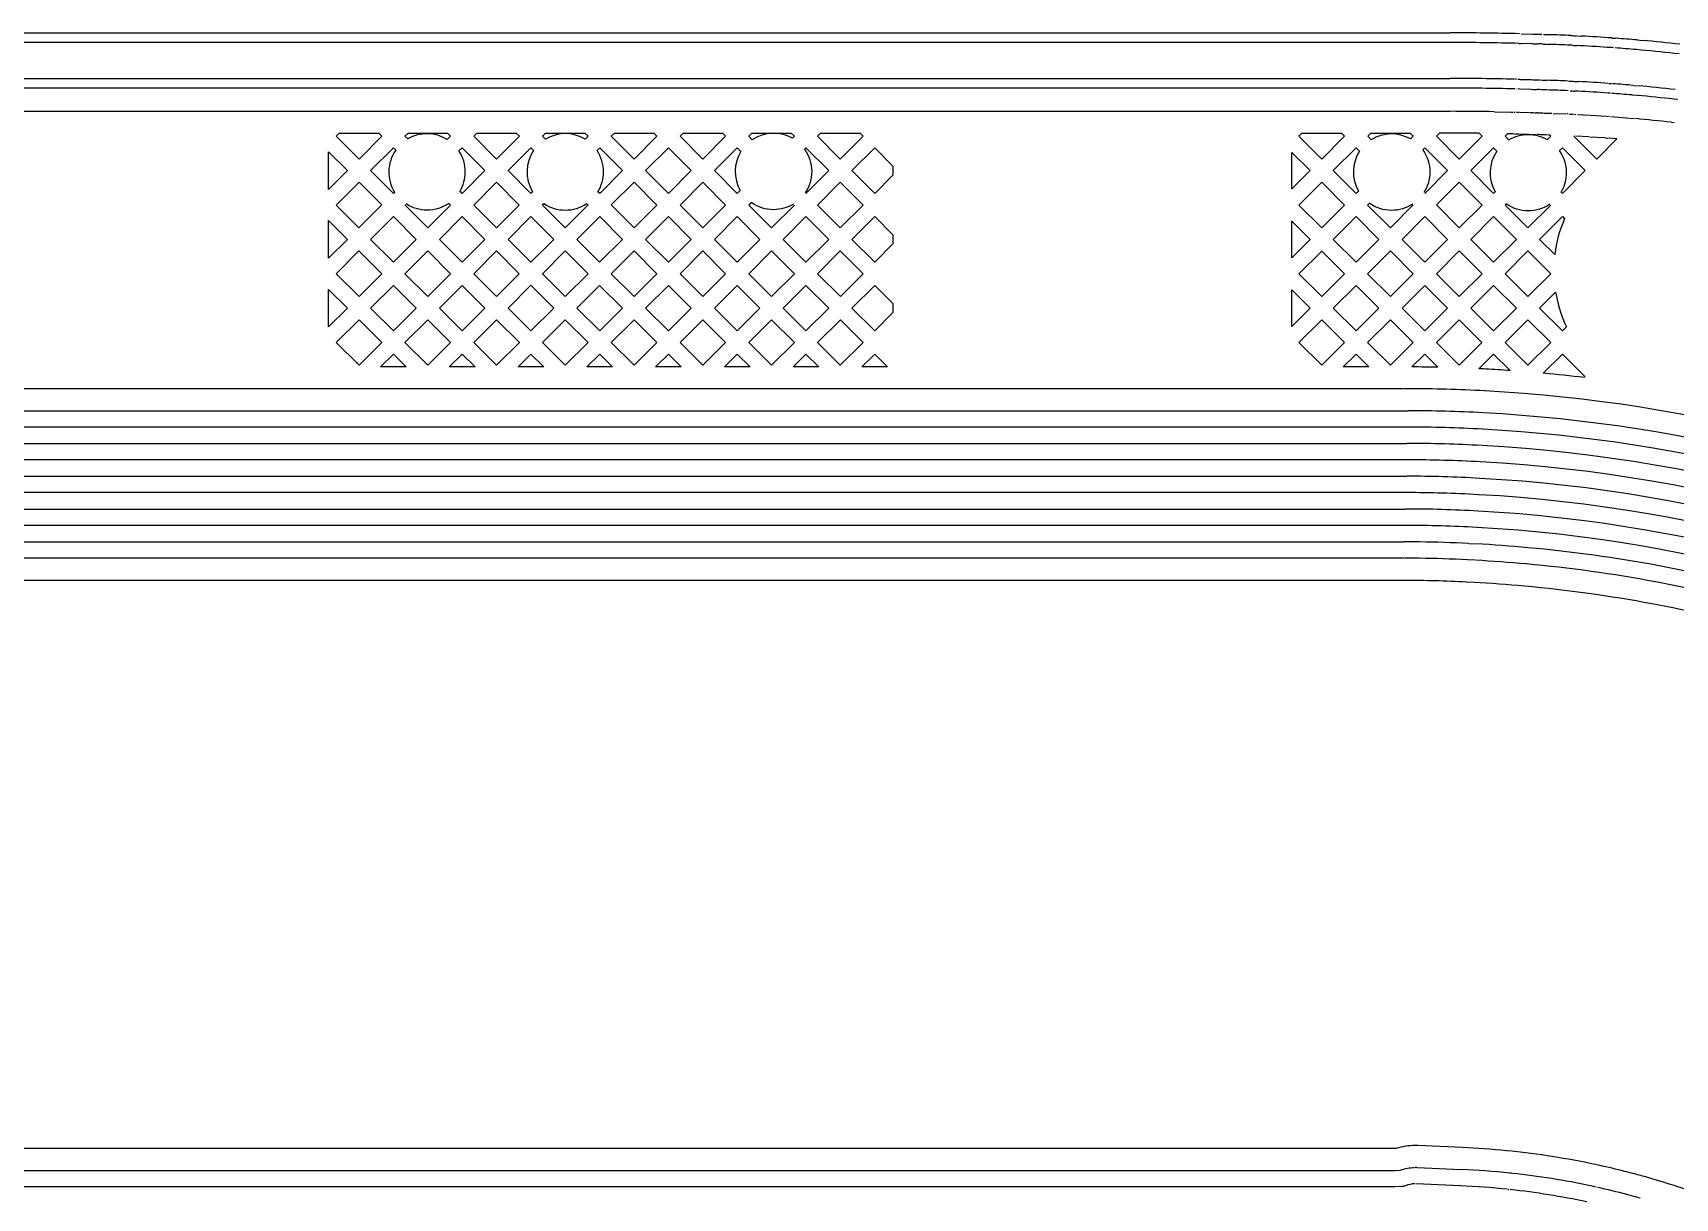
# Model space of a CAD drawing. Header units: millimetres. Extents: x 3175 to 3429, y -23 to 156.
# Drawn here: x 3305.44 to 3313.08, y 90.69 to 96.11 of the extents above; entities that cross this region are included whole.
import ezdxf

# ---------------------------------------------------------------- set-up
doc = ezdxf.new("R2010")
doc.units = ezdxf.units.MM
doc.header["$LTSCALE"] = 23.1
doc.layers.add('gbr-dxf_layer0', color=7, linetype='CONTINUOUS')

msp = doc.modelspace()

# ---------------------------------------------------------------- linework, layer by layer
at = {"layer": 'gbr-dxf_layer0', "color": 6}
for p, q in [((3284.482, 96.1119), (3312.0321, 96.1119)), ((3312.0305, 96.0669), (3284.4837, 96.0669)), ((3312.3636, 96.1076), (3312.4185, 96.106)), ((3312.4162, 96.0611), (3312.3642, 96.0625)), ((3312.4433, 96.105), (3312.459, 96.105)), ((3312.5965, 96.0993), (3312.6045, 96.0988)), ((3312.625, 96.0979), (3312.641, 96.0971)), ((3312.787, 96.0878), (3312.7954, 96.0872)), ((3312.9043, 96.0786), (3312.9258, 96.0767)), ((3312.6009, 96.054), (3312.5929, 96.0544)), ((3312.6377, 96.0522), (3312.6246, 96.0529)), ((3312.7926, 96.0423), (3312.7828, 96.043)), ((3312.9207, 96.032), (3312.8992, 96.0339)), ((3312.0307, 95.855), (3284.7494, 95.855)), ((3284.7504, 95.9), (3312.0318, 95.9)), ((3312.3562, 95.8507), (3312.3477, 95.8509)), ((3312.409, 95.8491), (3312.3572, 95.8507)), ((3312.3596, 95.8956), (3312.4086, 95.8942)), ((3312.4395, 95.8932), (3312.4499, 95.8932)), ((3312.5848, 95.8878), (3312.5935, 95.8873)), ((3312.6272, 95.8403), (3312.6126, 95.8411)), ((3312.6159, 95.8859), (3312.6305, 95.8852)), ((3312.7784, 95.8308), (3312.7691, 95.8316)), ((3312.771, 95.8766), (3312.7832, 95.8756)), ((3312.8855, 95.8675), (3312.9052, 95.8658)), ((3312.903, 95.8208), (3312.8804, 95.8228)), ((3313.0917, 95.8012), (3313.0738, 95.8034))]:
    msp.add_line(p, q, dxfattribs=at)
at = {"layer": 'gbr-dxf_layer0'}
for p, q in [((3312.2396, 95.7451), (3312.3165, 95.7436)), ((3312.3181, 95.7436), (3312.3263, 95.7434)), ((3312.3308, 95.7434), (3312.3354, 95.7431)), ((3312.3412, 95.7429), (3312.3536, 95.7429)), ((3312.3568, 95.7428), (3312.4019, 95.7414)), ((3312.4811, 95.7385), (3312.5062, 95.7378)), ((3312.5124, 95.7374), (3312.5718, 95.735)), ((3312.6108, 95.733), (3312.6176, 95.7327)), ((3312.6249, 95.7323), (3312.6812, 95.7292)), ((3312.6846, 95.7291), (3312.7585, 95.7243)), ((3312.7614, 95.724), (3312.7683, 95.7234)), ((3312.7807, 95.7225), (3312.8519, 95.7168)), ((3312.8535, 95.7167), (3312.8648, 95.7158)), ((3312.8671, 95.7156), (3312.8904, 95.7134)), ((3313.0625, 95.6959), (3313.0749, 95.6944)), ((3312.3269, 95.6418), (3312.3144, 95.642)), ((3312.6112, 95.6313), (3312.6094, 95.6314)), ((3312.6785, 95.6276), (3312.6177, 95.6309)), ((3312.7503, 95.623), (3312.6807, 95.6275)), ((3312.7577, 95.6223), (3312.7507, 95.623)), ((3312.8084, 95.6184), (3312.7709, 95.6214)), ((3306.8192, 95.3838), (3306.8192, 95.5585)), ((3311.2972, 95.386), (3311.2972, 95.5561)), ((3306.8192, 95.0642), (3306.8192, 95.2388)), ((3311.2972, 95.0662), (3311.2972, 95.2364)), ((3312.5197, 95.0807), (3312.4491, 95.1513)), ((3306.8192, 94.7444), (3306.8192, 94.9191)), ((3311.2972, 94.7467), (3311.2972, 94.9169)), ((3312.4492, 94.8318), (3312.5234, 94.9061)), ((3307.18, 94.5583), (3307.0606, 94.5583)), ((3307.4997, 94.5583), (3307.3801, 94.5583)), ((3307.8194, 94.5583), (3307.6999, 94.5583)), ((3308.1391, 94.5583), (3308.0197, 94.5583)), ((3308.4586, 94.5583), (3308.3392, 94.5583)), ((3308.7785, 94.5583), (3308.659, 94.5583)), ((3309.098, 94.5583), (3308.9788, 94.5583)), ((3309.4178, 94.5583), (3309.2983, 94.5583)), ((3311.6558, 94.5583), (3311.5363, 94.5583)), ((3311.8151, 94.4567), (3284.8446, 94.4567)), ((3284.8443, 94.3548), (3311.8182, 94.3548)), ((3311.8191, 94.3548), (3311.8378, 94.3548)), ((3311.8172, 94.2786), (3284.8446, 94.2786)), ((3311.8368, 94.2786), (3311.8181, 94.2786)), ((3284.8426, 94.2024), (3311.8167, 94.2024)), ((3311.8184, 94.2024), (3311.8322, 94.2024)), ((3311.8184, 94.1262), (3284.8439, 94.1262)), ((3311.8339, 94.1262), (3311.8201, 94.1262)), ((3284.9069, 94.05), (3311.8187, 94.05)), ((3311.8201, 94.05), (3311.83, 94.05)), ((3311.8173, 93.9738), (3284.9092, 93.9738)), ((3311.8286, 93.9738), (3311.8187, 93.9738)), ((3285.2066, 93.8976), (3311.819, 93.8976)), ((3311.8203, 93.8976), (3311.8261, 93.8976)), ((3311.8176, 93.8214), (3285.2089, 93.8214)), ((3311.8247, 93.8214), (3311.8189, 93.8214)), ((3285.2707, 93.7451), (3311.8163, 93.7451)), ((3312.1202, 93.7371), (3312.1514, 93.7356)), ((3311.8186, 93.6689), (3285.2693, 93.6689)), ((3312.1499, 93.6593), (3312.1149, 93.6611)), ((3310.6932, 90.924), (3283.5172, 90.924)), ((3311.8799, 90.8355), (3312.0845, 90.8267)), ((3311.7761, 90.7457), (3281.5551, 90.7457)), ((3312.0797, 90.7506), (3311.8752, 90.7595))]:
    msp.add_line(p, q, dxfattribs=at)
at = {"layer": 'gbr-dxf_layer0', "color": 6, "linetype": 'Continuous'}
msp.add_lwpolyline([(3312.4629, 96.0595), (3312.4577, 96.06), (3312.4422, 96.06)], dxfattribs=at)
for points in [[(3312.3483, 95.896, -0.01994), (3312.3499, 95.8959), (3312.3585, 95.8957)], [(3312.4814, 95.8464, -0.01228), (3312.4486, 95.8482), (3312.4384, 95.8482)]]:
    msp.add_lwpolyline(points, format="xyb", dxfattribs=at)
at = {"layer": 'gbr-dxf_layer0', "linetype": 'Continuous'}
for points in [[(3284.5373, 95.6394, -0.133293), (3284.7197, 95.7371, -0.064905), (3284.7328, 95.7383), (3284.8092, 95.7383, -0.156639), (3284.8391, 95.7469), (3312.0328, 95.7469)], [(3312.4423, 95.7401, -0.030535), (3312.4484, 95.74, 0.010023), (3312.4794, 95.7386)], [(3311.9696, 95.6309), (3312.0755, 95.525), (3312.1815, 95.631), (3312.1679, 95.6446, 0.002661), (3312.0373, 95.6454)], [(3312.2892, 95.631), (3312.3059, 95.6143, -0.134936), (3312.3968, 95.6393, -0.131712), (3312.4857, 95.6154), (3312.5011, 95.6308), (3312.4955, 95.6365), (3312.4766, 95.637)], [(3312.475, 95.6371, -0.008724), (3312.4446, 95.6385), (3312.4361, 95.6385)], [(3309.0319, 95.5706, -0.156241), (3309.065, 95.4673, -0.148368), (3309.035, 95.3685)], [(3311.906, 95.5673, -0.156241), (3311.939, 95.464, -0.141404), (3311.9117, 95.3693)], [(3307.1741, 95.3114), (3307.2801, 95.2053), (3307.3861, 95.3113), (3307.3784, 95.319, -0.153517), (3307.2767, 95.287, -0.146516), (3307.179, 95.3163)], [(3308.9801, 95.3157, -0.138334), (3308.8872, 95.2895, -0.156238), (3308.7839, 95.3225), (3308.7726, 95.3112)], [(3311.8583, 95.315, -0.145303), (3311.7612, 95.2862, -0.156238), (3311.658, 95.3193), (3311.6499, 95.3112)], [(3312.4975, 95.3149, -0.151728), (3312.3968, 95.2837, -0.154923), (3312.2942, 95.3162), (3312.2892, 95.3112)], [(3312.4491, 95.1513), (3312.5551, 95.2573), (3312.5649, 95.2475, 0.07112), (3312.5197, 95.0807)], [(3312.5234, 94.9061, 0.069623), (3312.574, 94.7446), (3312.5552, 94.7258), (3312.4492, 94.8318)], [(3283.2025, 91.9229), (3283.4672, 91.9229, 0.414254), (3283.5172, 91.973), (3283.5172, 92.0275, 0.414689), (3283.5127, 92.0319, -0.414689), (3283.5083, 92.0364), (3283.5083, 92.0948, -0.229598), (3283.5179, 92.1147, 0.110741), (3283.5573, 92.1547, 0.098354), (3283.6088, 92.2082, -0.111785), (3283.6979, 92.2947, 0.079082), (3283.9881, 92.5051), (3284.0364, 92.5534, -0.039374), (3284.2126, 92.7037, 0.039329), (3284.4222, 92.8826), (3284.9917, 93.452, -0.198753), (3285.2693, 93.5671), (3311.8186, 93.5671, -0.013224), (3312.1095, 93.5592)], [(3312.1102, 93.5592), (3312.1443, 93.5574, -0.009252), (3312.3787, 93.5404, -0.023533), (3312.9713, 93.4584, -0.125686), (3315.8288, 92.1292, -0.02208), (3316.2469, 91.7556)], [(3312.9438, 90.7914, 0.004439), (3312.8806, 90.8084), (3312.8593, 90.814, 0.008241), (3312.7417, 90.8419, 0.007653), (3312.7333, 90.844, 0.027269), (3312.3332, 90.9095), (3312.321, 90.911), (3312.2949, 90.9138, 0.013892), (3312.0889, 90.9283), (3311.8829, 90.9372, 0.011382), (3311.8698, 90.9375, 0.075698), (3311.7828, 90.9242), (3310.6932, 90.9237)], [(3281.5565, 90.8219), (3311.7771, 90.8219), (3311.8021, 90.8231, -0.088407), (3311.8677, 90.8357)], [(3313.2428, 90.6923, 0.004246), (3313.222, 90.7002, 0.018632), (3312.9588, 90.7868, 0.004925), (3312.9441, 90.7911)], [(3311.8703, 90.7595, 0.101561), (3311.8252, 90.7503, -0.098348), (3311.8107, 90.7472), (3311.7793, 90.7457)]]:
    msp.add_lwpolyline(points, format="xyb", dxfattribs=at)
for points in [[(3306.8544, 95.631), (3306.8687, 95.6453), (3307.0521, 95.6453), (3307.0664, 95.631), (3306.9604, 95.525)], [(3307.4937, 95.631), (3307.508, 95.6453), (3307.6915, 95.6453), (3307.7058, 95.631), (3307.5997, 95.525)], [(3308.1332, 95.6309), (3308.1476, 95.6453), (3308.3307, 95.6453), (3308.345, 95.631), (3308.2391, 95.525)], [(3308.4528, 95.631), (3308.4671, 95.6453), (3308.6505, 95.6453), (3308.6648, 95.631), (3308.5588, 95.525)], [(3309.0923, 95.6309), (3309.1067, 95.6453), (3309.2899, 95.6453), (3309.3042, 95.631), (3309.1982, 95.525)], [(3311.3301, 95.631), (3311.3444, 95.6453), (3311.5279, 95.6453), (3311.5422, 95.631), (3311.4361, 95.525)], [(3308.2929, 95.4711), (3308.3989, 95.5771), (3308.5049, 95.4711), (3308.3989, 95.3651)], [(3309.2521, 95.4711), (3309.3581, 95.5771), (3309.443, 95.4922), (3309.443, 95.45), (3309.3581, 95.3651)], [(3306.8544, 95.3113), (3306.9604, 95.4172), (3307.0663, 95.3114), (3306.9603, 95.2054)], [(3307.4938, 95.3113), (3307.5997, 95.4172), (3307.7057, 95.3112), (3307.5998, 95.2053)], [(3308.1332, 95.3114), (3308.2391, 95.4172), (3308.3451, 95.3112), (3308.2392, 95.2054)], [(3308.4528, 95.3112), (3308.5588, 95.4172), (3308.6648, 95.3112), (3308.5588, 95.2052)], [(3309.0922, 95.3113), (3309.1982, 95.4173), (3309.3042, 95.3113), (3309.1982, 95.2053)], [(3311.3301, 95.3112), (3311.4361, 95.4172), (3311.5421, 95.3112), (3311.4361, 95.2052)], [(3311.9696, 95.3114), (3312.0755, 95.4172), (3312.1815, 95.3112), (3312.0756, 95.2054)], [(3307.0142, 95.1515), (3307.1202, 95.2575), (3307.2262, 95.1515), (3307.1202, 95.0455)], [(3307.334, 95.1515), (3307.4399, 95.2575), (3307.546, 95.1514), (3307.44, 95.0455)], [(3307.6537, 95.1514), (3307.7596, 95.2573), (3307.8655, 95.1514), (3307.7596, 95.0456)], [(3307.9732, 95.1514), (3308.0793, 95.2575), (3308.1853, 95.1515), (3308.0792, 95.0454)], [(3308.2931, 95.1515), (3308.3989, 95.2573), (3308.505, 95.1513), (3308.3991, 95.0455)], [(3308.6127, 95.1513), (3308.7187, 95.2573), (3308.8246, 95.1514), (3308.7186, 95.0455)], [(3308.9324, 95.1514), (3309.0383, 95.2574), (3309.1444, 95.1514), (3309.0384, 95.0454)], [(3309.2521, 95.1514), (3309.3581, 95.2574), (3309.443, 95.1725), (3309.443, 95.1302), (3309.3581, 95.0454)], [(3311.49, 95.1513), (3311.596, 95.2573), (3311.7019, 95.1514), (3311.5959, 95.0454)], [(3311.8096, 95.1514), (3311.9157, 95.2575), (3312.0217, 95.1515), (3311.9157, 95.0454)], [(3312.1295, 95.1515), (3312.2354, 95.2574), (3312.3414, 95.1513), (3312.2355, 95.0455)], [(3306.8544, 94.9916), (3306.9603, 95.0976), (3307.0663, 94.9916), (3306.9604, 94.8856)], [(3307.1741, 94.9916), (3307.2801, 95.0976), (3307.3861, 94.9916), (3307.2801, 94.8856)], [(3307.4939, 94.9916), (3307.5998, 95.0976), (3307.7057, 94.9917), (3307.5997, 94.8857)], [(3307.8135, 94.9917), (3307.9193, 95.0975), (3308.0254, 94.9915), (3307.9195, 94.8857)], [(3308.1331, 94.9915), (3308.2392, 95.0976), (3308.3452, 94.9916), (3308.2391, 94.8855)], [(3308.453, 94.9916), (3308.5588, 95.0975), (3308.6647, 94.9916), (3308.5589, 94.8857)], [(3308.7725, 94.9916), (3308.8785, 95.0976), (3308.9845, 94.9915), (3308.8785, 94.8856)], [(3309.0922, 94.9915), (3309.1982, 95.0975), (3309.3043, 94.9915), (3309.1983, 94.8855)], [(3311.3303, 94.9916), (3311.4361, 95.0974), (3311.542, 94.9915), (3311.4362, 94.8857)], [(3311.6498, 94.9915), (3311.7558, 95.0975), (3311.8618, 94.9915), (3311.7558, 94.8855)], [(3311.9695, 94.9915), (3312.0756, 95.0976), (3312.1816, 94.9916), (3312.0755, 94.8855)], [(3312.2894, 94.9916), (3312.3953, 95.0975), (3312.5011, 94.9916), (3312.3953, 94.8857)], [(3307.0143, 94.8318), (3307.1202, 94.9377), (3307.2262, 94.8317), (3307.1203, 94.7257)], [(3307.334, 94.8317), (3307.44, 94.9377), (3307.5459, 94.8318), (3307.4399, 94.7258)], [(3307.6536, 94.8318), (3307.7596, 94.9378), (3307.8656, 94.8318), (3307.7596, 94.7258)], [(3307.9734, 94.8318), (3308.0792, 94.9376), (3308.1853, 94.8316), (3308.0794, 94.7258)], [(3308.293, 94.8316), (3308.3991, 94.9377), (3308.505, 94.8318), (3308.3989, 94.7257)], [(3308.6127, 94.8318), (3308.7186, 94.9377), (3308.8246, 94.8317), (3308.7188, 94.7258)], [(3308.9324, 94.8317), (3309.0384, 94.9377), (3309.1444, 94.8317), (3309.0384, 94.7257)], [(3309.2521, 94.8317), (3309.3581, 94.9376), (3309.443, 94.8528), (3309.443, 94.8107), (3309.358, 94.7258)], [(3311.49, 94.8318), (3311.5959, 94.9377), (3311.7019, 94.8317), (3311.596, 94.7258)], [(3311.8097, 94.8317), (3311.9157, 94.9376), (3312.0217, 94.8316), (3311.9157, 94.7256)], [(3312.1294, 94.8316), (3312.2355, 94.9377), (3312.3414, 94.8318), (3312.2353, 94.7257)], [(3306.8544, 94.6719), (3306.9604, 94.7779), (3307.0664, 94.6719), (3306.9604, 94.5659)], [(3307.1741, 94.6719), (3307.2801, 94.7778), (3307.386, 94.6719), (3307.28, 94.566)], [(3307.4937, 94.6719), (3307.5997, 94.7779), (3307.7058, 94.6719), (3307.5998, 94.5659)], [(3307.8135, 94.6719), (3307.9195, 94.7779), (3308.0255, 94.6719), (3307.9195, 94.5659)], [(3308.1333, 94.6719), (3308.2391, 94.7777), (3308.345, 94.6719), (3308.2392, 94.566)], [(3308.4528, 94.6719), (3308.5589, 94.7779), (3308.6649, 94.6719), (3308.5588, 94.5658)], [(3308.7726, 94.6719), (3308.8785, 94.7778), (3308.9845, 94.6718), (3308.8787, 94.5659)], [(3309.0923, 94.6718), (3309.1983, 94.7778), (3309.3041, 94.6719), (3309.1982, 94.5659)], [(3311.3302, 94.6719), (3311.4362, 94.7779), (3311.5422, 94.6719), (3311.4362, 94.5659)], [(3311.6499, 94.6719), (3311.7558, 94.7778), (3311.8618, 94.6718), (3311.7559, 94.5659)], [(3311.9696, 94.6718), (3312.0755, 94.7777), (3312.1814, 94.6719), (3312.0754, 94.5659)], [(3312.2892, 94.6719), (3312.3953, 94.7779), (3312.5013, 94.6719), (3312.3952, 94.5658)]]:
    msp.add_lwpolyline(points, close=True, dxfattribs=at)
for points in [[(3307.1742, 95.631), (3307.1885, 95.6453), (3307.3716, 95.6453), (3307.3859, 95.631), (3307.3707, 95.6157, 0.278493), (3307.1869, 95.6183)], [(3307.8135, 95.631), (3307.8278, 95.6453), (3308.011, 95.6453), (3308.0254, 95.6309), (3308.0119, 95.6174, 0.280181), (3307.8271, 95.6174)], [(3308.7726, 95.631), (3308.7869, 95.6453), (3308.9701, 95.6453), (3308.9845, 95.6309), (3308.9753, 95.6217, 0.284184), (3308.7884, 95.6151)], [(3311.65, 95.631), (3311.6642, 95.6453), (3311.8474, 95.6453), (3311.8618, 95.6309), (3311.8494, 95.6184, 0.276837), (3311.6665, 95.6145)], [(3307.0143, 95.4711), (3307.1203, 95.5771), (3307.1309, 95.5665, 0.300127), (3307.1258, 95.3708), (3307.1202, 95.3652)], [(3307.4252, 95.5625), (3307.4398, 95.5771), (3307.5458, 95.4711), (3307.4399, 95.3652), (3307.4301, 95.375, 0.133134), (3307.4545, 95.4648, 0.146516)], [(3307.6536, 95.4711), (3307.7597, 95.5772), (3307.772, 95.5648, 0.292832), (3307.7676, 95.3731), (3307.7596, 95.3651)], [(3308.067, 95.5647), (3308.0793, 95.577), (3308.1852, 95.4711), (3308.0793, 95.3653), (3308.0714, 95.3732, 0.137392), (3308.0973, 95.4655, 0.14915)], [(3308.6127, 95.4711), (3308.7187, 95.5771), (3308.7356, 95.5602, 0.273604), (3308.7328, 95.3792), (3308.7187, 95.3651)], [(3311.49, 95.4711), (3311.5961, 95.5772), (3311.6122, 95.561, 0.280964), (3311.6068, 95.3759), (3311.596, 95.3651)], [(3312.1294, 95.4711), (3312.2353, 95.5771), (3312.2503, 95.5622, 0.289175), (3312.2428, 95.3726), (3312.2354, 95.3651)], [(3312.542, 95.564), (3312.555, 95.577), (3312.661, 95.471), (3312.5551, 95.3651), (3312.5496, 95.3706, 0.134942), (3312.5746, 95.4615, 0.154925)], [(3307.8135, 95.3112), (3307.8202, 95.318, 0.305206), (3308.0188, 95.318), (3308.0254, 95.3114), (3307.9193, 95.2053)]]:
    msp.add_lwpolyline(points, format="xyb", close=True, dxfattribs=at)
for points in [[(3312.035, 95.6453), (3311.984, 95.6453), (3311.9696, 95.6309)], [(3312.3128, 95.6421), (3312.3006, 95.6423), (3312.2892, 95.631)], [(3312.4015, 95.6398), (3312.352, 95.6413), (3312.3396, 95.6413)], [(3312.6089, 95.6308), (3312.7149, 95.5248), (3312.8084, 95.6184)], [(3306.8192, 95.5585), (3306.9065, 95.4711), (3306.8192, 95.3838)], [(3309.0383, 95.3652), (3309.1443, 95.4711), (3309.0384, 95.577), (3309.0319, 95.5706)], [(3311.2972, 95.5561), (3311.3822, 95.4711), (3311.2972, 95.386)], [(3311.9157, 95.3653), (3312.0216, 95.4711), (3311.9157, 95.577), (3311.906, 95.5673)], [(3308.7726, 95.3112), (3308.8785, 95.2053), (3308.9845, 95.3113)], [(3311.6499, 95.3112), (3311.7558, 95.2053), (3311.8619, 95.3114)], [(3312.2892, 95.3112), (3312.3953, 95.2052), (3312.5012, 95.3112)], [(3306.8192, 95.2388), (3306.9064, 95.1515), (3306.8192, 95.0642)], [(3311.2972, 95.2364), (3311.3822, 95.1513), (3311.2972, 95.0662)], [(3306.8192, 94.9191), (3306.9065, 94.8318), (3306.8192, 94.7444)], [(3311.2972, 94.9169), (3311.3823, 94.8318), (3311.2972, 94.7467)], [(3307.0606, 94.5583), (3307.1203, 94.618), (3307.18, 94.5583)], [(3307.3801, 94.5583), (3307.4399, 94.6181), (3307.4997, 94.5583)], [(3307.6999, 94.5583), (3307.7596, 94.618), (3307.8194, 94.5583)], [(3308.0197, 94.5583), (3308.0794, 94.618), (3308.1391, 94.5583)], [(3308.3392, 94.5583), (3308.3989, 94.618), (3308.4586, 94.5583)], [(3308.659, 94.5583), (3308.7188, 94.6181), (3308.7785, 94.5583)], [(3308.9788, 94.5583), (3309.0384, 94.6179), (3309.098, 94.5583)], [(3309.2983, 94.5583), (3309.358, 94.618), (3309.4178, 94.5583)], [(3311.5363, 94.5583), (3311.596, 94.618), (3311.6558, 94.5583)], [(3311.856, 94.5582), (3311.9157, 94.6179), (3311.9768, 94.5568)], [(3312.312, 94.5413), (3312.2353, 94.618), (3312.1673, 94.5499)], [(3312.6611, 94.5122), (3312.5552, 94.6181), (3312.466, 94.5289)]]:
    msp.add_lwpolyline(points, dxfattribs=at)
at = {"layer": 'gbr-dxf_layer0', "color": 6}
for centre, radius, start, end in [((3312.0321, 83.2824), 12.7844, 88.56178, 90.00008), ((3312.032, 83.2824), 12.8294, 88.55673, 89.99313), ((3312.382, 96.85), 0.7878, 267.94338, 268.57114), ((3312.5277, 98.4267), 2.3682, 267.31623, 267.88552), ((3312.5276, 98.4267), 2.3232, 267.34651, 267.91473), ((3312.4999, 96.5186), 0.4605, 265.64407, 268.43054), ((3312.5, 96.5186), 0.4155, 265.40607, 268.56704), ((3312.2565, 88.2095), 7.8521, 87.55022, 88.30795), ((3312.2565, 88.2095), 7.8971, 87.54267, 88.30033), ((3312.6995, 97.8112), 1.715, 266.86227, 267.44413), ((3312.2149, 88.2113), 7.8973, 85.85295, 86.89854), ((3312.8353, 96.5009), 0.4154, 264.83004, 265.63038), ((3312.2291, 88.2103), 7.8973, 85.10405, 85.82073), ((3312.2145, 88.212), 7.8968, 83.55075, 84.82384), ((3312.6993, 97.8112), 1.76, 266.83117, 267.51052), ((3312.2151, 88.2113), 7.8523, 85.86267, 86.90808), ((3312.2291, 88.2103), 7.8523, 85.11235, 85.82891), ((3312.2144, 88.212), 7.8518, 83.53618, 84.83106), ((3312.0244, 83.2824), 12.5726, 88.59041, 89.96671), ((3312.0244, 83.2824), 12.6176, 88.59835, 89.9615), ((3312.3139, 95.286), 0.6106, 87.38856, 88.00765), ((3312.3406, 95.8735), 0.0225, 264.73302, 269.99892), ((3312.5144, 98.4272), 2.5351, 267.65516, 268.29856), ((3312.5145, 98.4272), 2.5801, 267.69242, 268.27093), ((3312.5012, 96.5186), 0.6275, 265.56949, 268.40688), ((3312.2619, 88.2092), 7.6403, 87.5951, 88.34575), ((3312.2618, 88.2092), 7.6853, 87.60824, 88.33683), ((3312.7173, 97.8102), 1.9719, 266.3172, 266.92072), ((3312.7172, 97.8102), 1.9269, 266.35448, 266.95585), ((3312.2266, 88.2105), 7.6404, 85.9406, 86.98715), ((3312.2263, 88.2105), 7.6854, 85.95193, 86.97678), ((3312.2296, 88.2103), 7.6403, 85.12182, 85.83528), ((3312.2295, 88.2103), 7.6853, 85.11254, 85.82603), ((3312.2115, 88.2123), 7.6849, 83.51814, 84.80687), ((3312.2116, 88.2123), 7.6399, 83.52717, 84.79331)]:
    msp.add_arc(centre, radius, start, end, dxfattribs=at)
at = {"layer": 'gbr-dxf_layer0'}
for centre, radius, start, end in [((3312.0268, 83.2824), 12.4645, 89.02957, 89.96162), ((3312.5107, 98.4272), 2.6879, 267.74909, 268.37652), ((3312.4356, 95.6896), 0.0508, 83.71836, 89.99907), ((3312.5759, 95.6843), 0.0508, 85.41594, 89.98588), ((3312.7108, 97.8104), 2.0796, 266.55733, 267.12754), ((3312.7712, 95.6723), 0.0508, 86.15991, 90.44857), ((3312.2085, 88.2125), 7.5319, 83.50391, 84.76823), ((3312.3425, 95.8732), 0.2319, 266.84743, 268.63313), ((3312.511, 98.4272), 2.7895, 267.80048, 268.32973), ((3312.7678, 95.6722), 0.0508, 260.94919, 270.00691), ((3311.8384, 88.0617), 6.4966, 88.77951, 89.84465), ((3311.8385, 88.0617), 6.4966, 86.83357, 87.09939), ((3311.8017, 87.2075), 7.3515, 86.01975, 86.9034), ((3311.8018, 87.2075), 7.3515, 83.3125, 84.81565), ((3311.8368, 88.0616), 6.395, 89.98703, 90.16853), ((3311.8384, 88.0617), 6.395, 86.81869, 89.98663), ((3311.8017, 87.2075), 7.2499, 63.94095, 86.89019), ((3311.8378, 88.0616), 6.2931, 86.83442, 89.99174), ((3311.8016, 87.2075), 7.148, 63.93962, 86.90301), ((3311.8379, 88.0616), 6.2169, 86.8126, 90.00105), ((3311.8016, 87.2075), 7.0718, 63.95261, 86.88401), ((3311.8338, 88.062), 6.1405, 86.77286, 89.99912), ((3311.8018, 87.2072), 6.9956, 60.41244, 86.88581), ((3311.8338, 88.062), 6.0643, 86.79626, 89.98304), ((3311.8018, 87.2072), 6.9194, 60.39939, 86.90648), ((3311.8301, 88.0622), 5.9878, 86.73572, 89.98823), ((3311.802, 87.2072), 6.843, 60.42496, 86.89737), ((3311.8301, 88.0622), 5.9116, 86.75005, 90.00184), ((3311.802, 87.2072), 6.7668, 60.40175, 86.90926), ((3311.8261, 88.0622), 5.8354, 86.69336, 89.98695), ((3311.8022, 87.2072), 6.6904, 60.42781, 86.89974), ((3311.8261, 88.0622), 5.7592, 86.70732, 90.00064), ((3311.8022, 87.2072), 6.6142, 60.40408, 86.91217), ((3311.8143, 88.0622), 5.683, 89.23111, 89.95557), ((3311.8202, 88.0622), 5.6829, 86.98718, 89.27103), ((3311.7975, 87.2075), 6.5377, 84.75679, 86.87401), ((3311.804, 87.2067), 6.5379, 79.42362, 84.80178), ((3311.8142, 88.0622), 5.6068, 89.24708, 89.93075), ((3311.8201, 88.0622), 5.6067, 87.00113, 89.28788), ((3311.7975, 87.2075), 6.4615, 84.76971, 86.85269), ((3311.804, 87.2067), 6.4617, 79.43722, 84.8145), ((3311.798, 87.1996), 6.5459, 50.72802, 79.37014), ((3311.798, 87.1996), 6.4697, 50.74252, 79.3834), ((3311.8706, 90.6451), 0.1907, 87.65101, 90.08435), ((3311.9269, 87.2118), 3.6183, 83.91643, 87.48166), ((3312.2763, 90.4427), 0.3686, 82.86403, 84.45867), ((3311.9327, 87.2113), 3.6181, 77.98893, 83.80954), ((3311.9269, 87.2118), 3.5421, 83.94074, 87.50462), ((3312.3081, 90.7716), 0.0381, 261.58679, 268.03041), ((3311.9327, 87.2113), 3.5419, 78.01483, 83.83385), ((3312.4711, 89.7134), 1.0587, 76.86161, 78.24054), ((3311.9457, 87.2527), 3.5748, 75.26695, 77.5237), ((3311.9397, 87.2092), 3.6183, 74.34001, 75.32642)]:
    msp.add_arc(centre, radius, start, end, dxfattribs=at)

doc.saveas('drawing.dxf')
